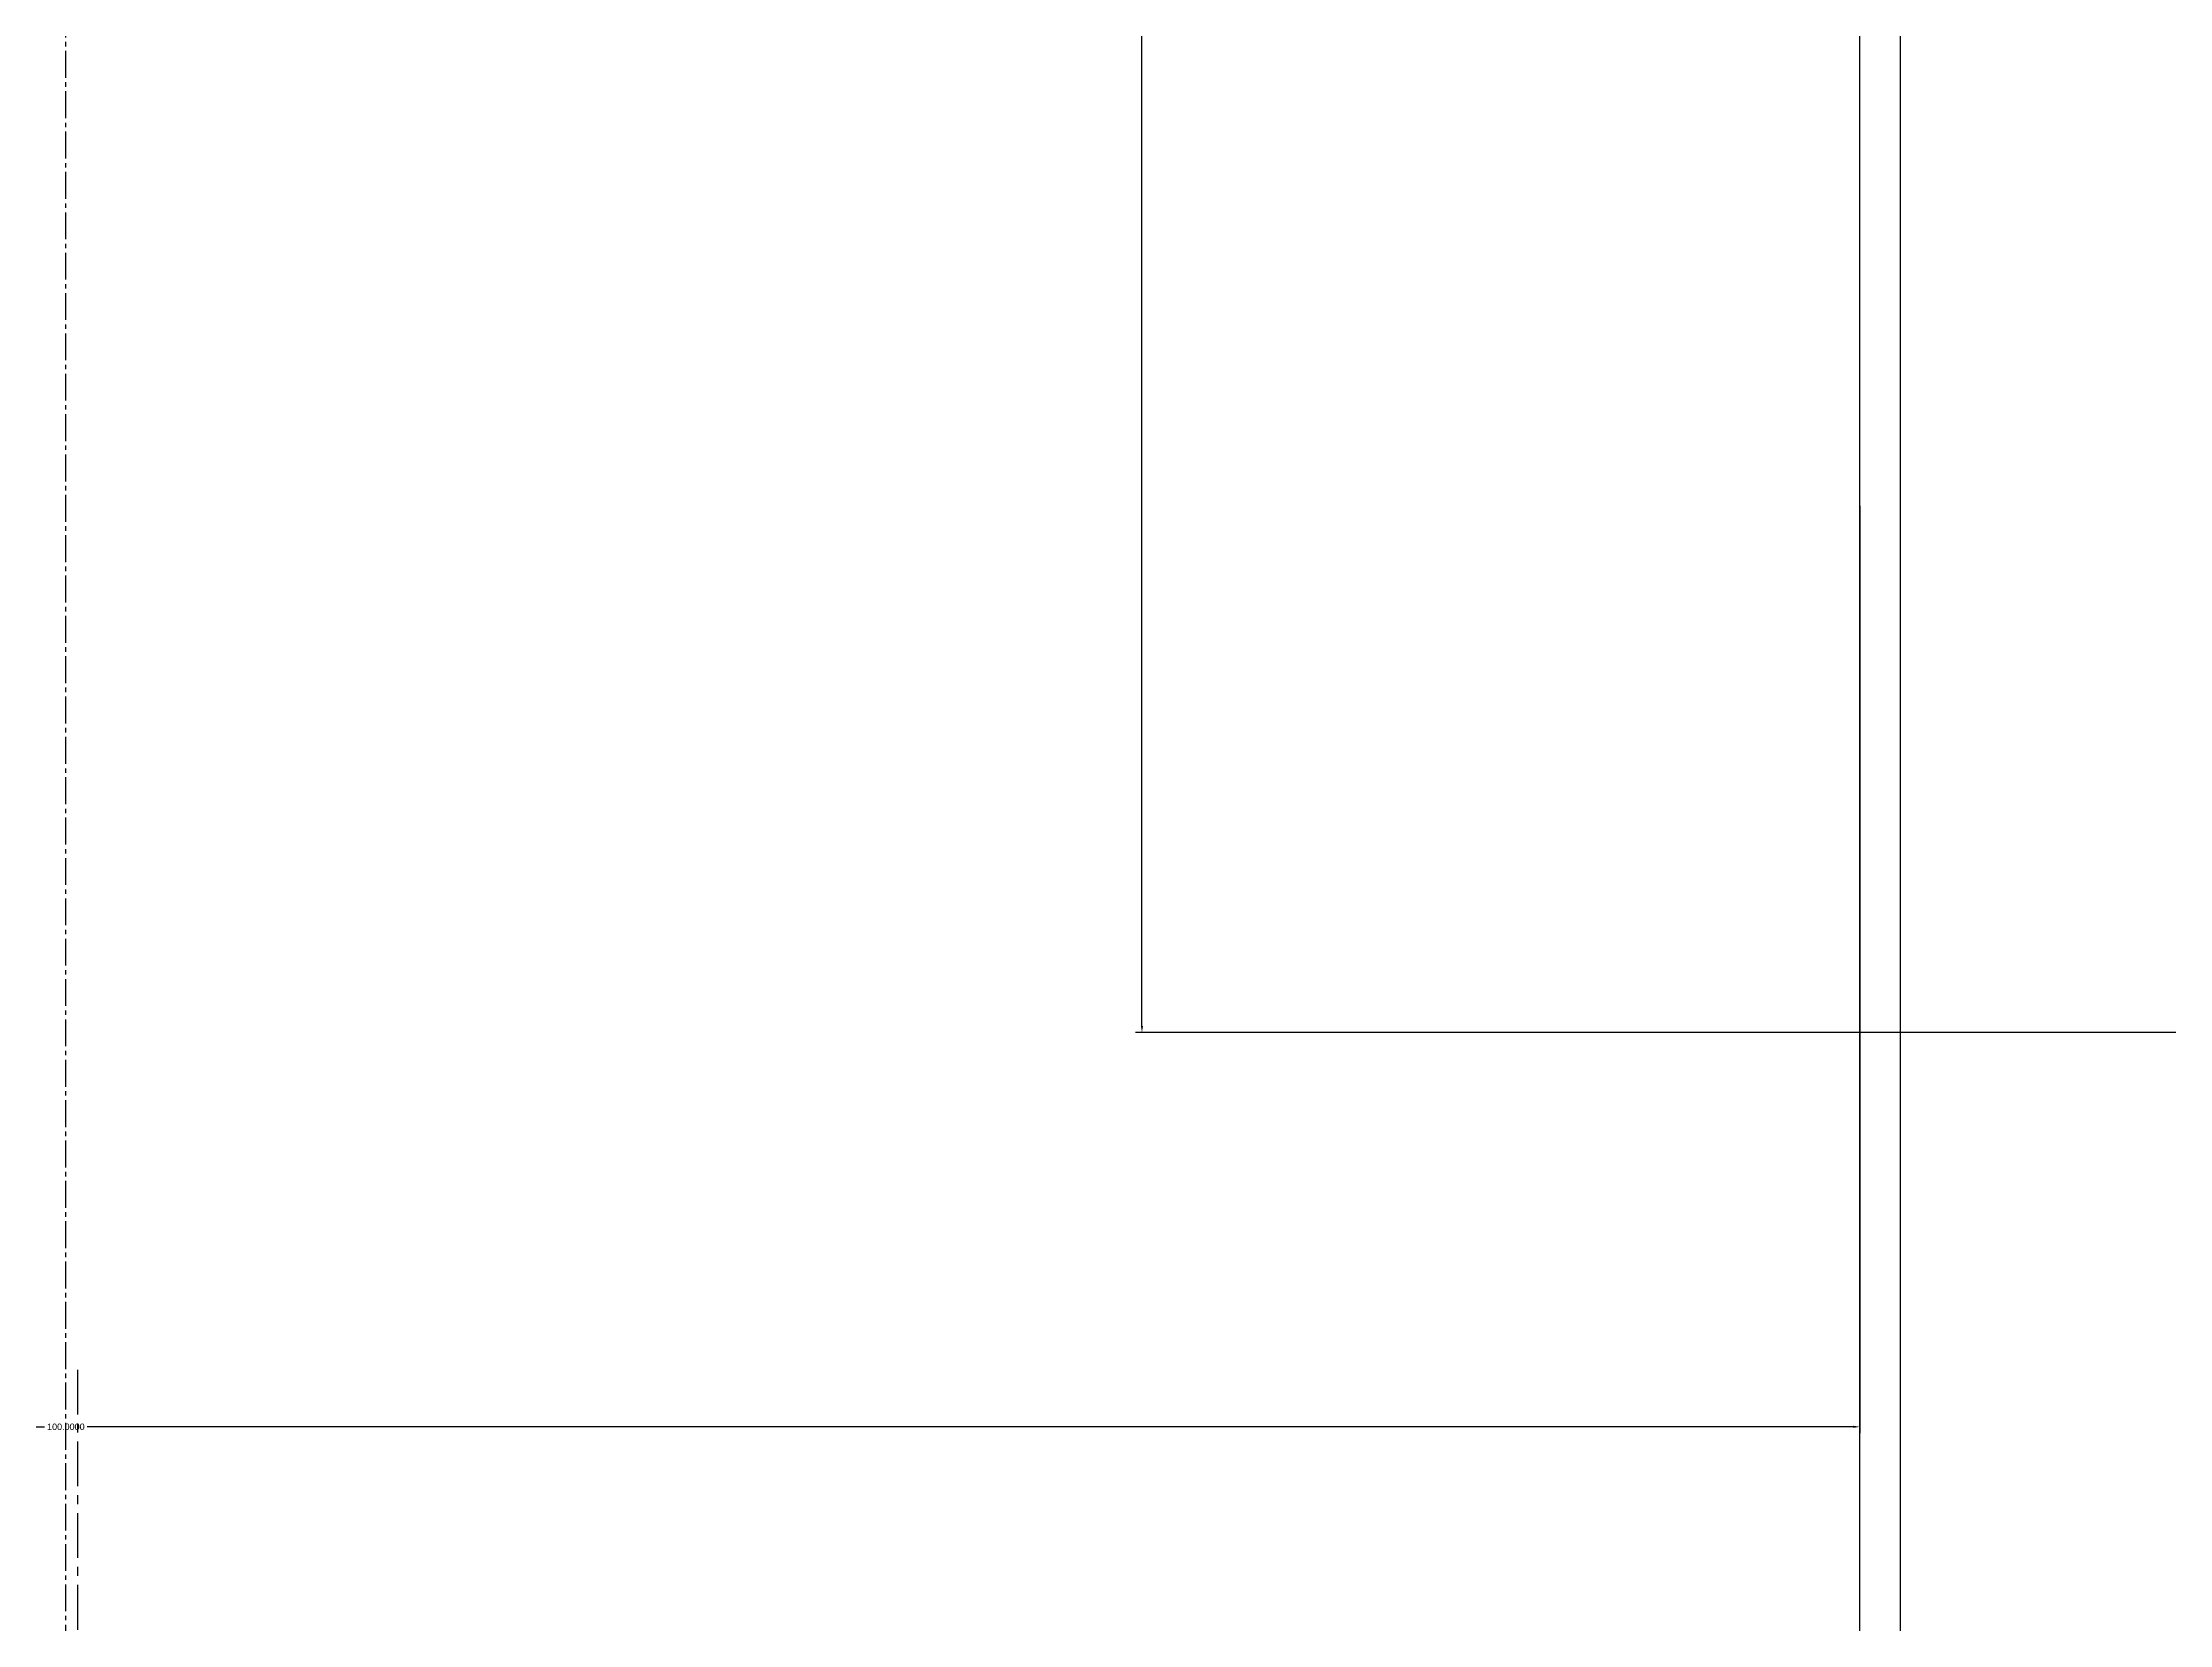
# Model space of a CAD drawing. Header units: millimetres. Extents: x 9612 to 23319, y 1863 to 14354.
# Drawn here: x 11680.3 to 11739.6, y 8737.7 to 8781.8 of the extents above; entities that cross this region are included whole.
import ezdxf

# ---------------------------------------------------------------- set-up
doc = ezdxf.new("R2010")
doc.units = ezdxf.units.MM
doc.header["$MEASUREMENT"] = 0
doc.linetypes.add('CENTER', pattern=[2, 1.25, -0.25, 0.25, -0.25])
doc.linetypes.add('CENTER2', pattern=[1.125, 0.75, -0.125, 0.125, -0.125])
doc.styles.get("Standard").update_dxf_attribs({"font": 'arial.ttf'})
doc.dimstyles.get("Standard").update_dxf_attribs({"dimtxt": 0.18, "dimasz": 0.18, "dimexe": 0.18, "dimexo": 0.0625, "dimgap": 0.09, "dimtad": 0, "dimtih": 1, "dimtoh": 1, "dimdec": 4, "dimzin": 0, "dimdsep": 46, "dimtxsty": 'Standard', "dimcen": 0.09, "dimadec": 0, "dimazin": 0, "dimtfac": 1, "dimtdec": 4, "dimtofl": 0, "dimtmove": 0, "dimatfit": 3, "dimfxl": 1, "dimtolj": 1, "dimtzin": 0, "dimarcsym": 0})

# ---------------------------------------------------------------- blocks, each defined once
blk = doc.blocks.new('*D86')
at = {"color": 0, "lineweight": -2, "transparency": 16777216}
for p, q in [((11740.897, 8824.168), (11710.771, 8824.168)), ((11710.951, 8823.988), (11710.951, 8789.35)), ((11710.951, 8754.348), (11710.951, 8788.986)), ((11740.897, 8754.168), (11710.771, 8754.168))]:
    blk.add_line(p, q, dxfattribs=at)
at = {"color": 0, "transparency": 16777216}
for points in [[(11710.921, 8823.988), (11710.981, 8823.988), (11710.951, 8824.168)], [(11710.921, 8754.348), (11710.981, 8754.348), (11710.951, 8754.168)]]:
    blk.add_solid(points, dxfattribs=at)
at = {"layer": 'Defpoints', "color": 0, "transparency": 16777216}
for p in [(11740.959, 8824.168), (11710.951, 8754.168), (11740.959, 8754.168)]:
    blk.add_point(p, dxfattribs=at)
at = {"color": 0, "transparency": 16777216, "insert": (11710.951, 8789.168), "char_height": 0.18, "attachment_point": 5}
blk.add_mtext('\\A1;70.0000', dxfattribs=at)
blk = doc.blocks.new('*D87')
at = {"color": 0, "lineweight": -2, "transparency": 16777216}
for p, q in [((11630.959, 8768.851), (11630.959, 8742.998)), ((11730.959, 8768.851), (11730.959, 8742.998)), ((11631.139, 8743.178), (11680.365, 8743.178)), ((11730.779, 8743.178), (11681.554, 8743.178))]:
    blk.add_line(p, q, dxfattribs=at)
at = {"color": 0, "transparency": 16777216}
for points in [[(11631.139, 8743.208), (11631.139, 8743.148), (11630.959, 8743.178)], [(11730.779, 8743.208), (11730.779, 8743.148), (11730.959, 8743.178)]]:
    blk.add_solid(points, dxfattribs=at)
at = {"layer": 'Defpoints', "color": 0, "transparency": 16777216}
for p in [(11630.959, 8768.913), (11730.959, 8768.913), (11630.959, 8743.178)]:
    blk.add_point(p, dxfattribs=at)
at = {"color": 0, "transparency": 16777216, "insert": (11680.959, 8743.178), "char_height": 0.18, "attachment_point": 5}
blk.add_mtext('\\A1;100.0000', dxfattribs=at)
blk = doc.blocks.new('ijkkkkkkkkk')
blk.add_line((1256.74454, 606.78155), (1256.74454, 1186.01506))
at = {"linetype": 'CENTER2'}
blk.add_line((1205.61422, 606.78155), (1205.61422, 1136.00153), dxfattribs=at)
at = {"linetype": 'Continuous'}
blk.add_line((1255.61422, 701.63463), (1255.61422, 1131.46429), dxfattribs=at)
at = {"linetype": 'CENTER'}
blk.add_line((1205.94232, 793.51735), (1205.94232, 373.56985), dxfattribs=at)
for base, p1, p2, angle, picture, middle in [((1235.60625, 802.91424), (1265.61422, 872.91424), (1265.61422, 802.91424), 270, '*D86', (1235.60625, 837.91424)), ((1155.61422, 791.92405), (1255.61422, 817.65916), (1155.61422, 817.65916), 180, '*D87', (1205.61422, 791.92405))]:
    dim = blk.add_linear_dim(base=base, p1=p1, p2=p2, angle=angle, dimstyle='Standard')
    dim.commit()
    dim.dimension.update_dxf_attribs({"geometry": picture, "text_midpoint": middle, "insert": (-10475.34511, -7951.25402)})

msp = doc.modelspace()

# ---------------------------------------------------------------- block references
msp.add_blockref('ijkkkkkkkkk', (10475.34511, 7951.25402))

doc.saveas('drawing.dxf')
